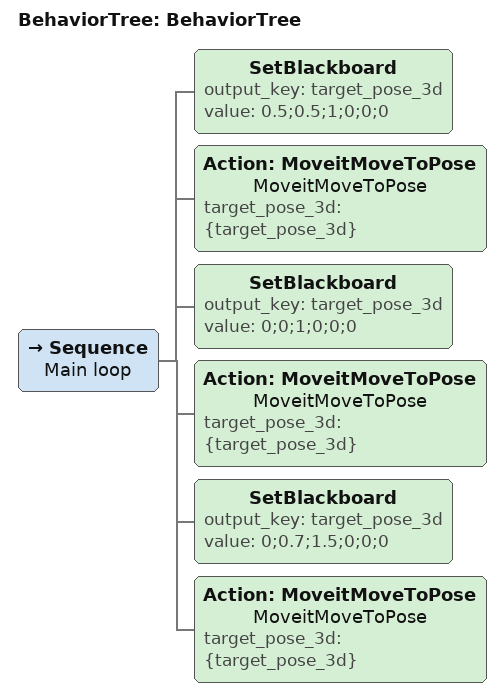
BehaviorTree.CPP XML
<root main_tree_to_execute="BehaviorTree">
  <BehaviorTree ID="BehaviorTree">
    <Sequence name="Main loop">
      <SetBlackboard output_key="target_pose_3d" value="0.5;0.5;1;0;0;0"/>
      <Action ID="MoveitMoveToPose" name="MoveitMoveToPose" target_pose_3d="{target_pose_3d}"/>
      <SetBlackboard output_key="target_pose_3d" value="0;0;1;0;0;0"/>
      <Action ID="MoveitMoveToPose" name="MoveitMoveToPose" target_pose_3d="{target_pose_3d}"/>
      <SetBlackboard output_key="target_pose_3d" value="0;0.7;1.5;0;0;0"/>
      <Action ID="MoveitMoveToPose" name="MoveitMoveToPose" target_pose_3d="{target_pose_3d}"/>
    </Sequence>
  </BehaviorTree>
</root>
